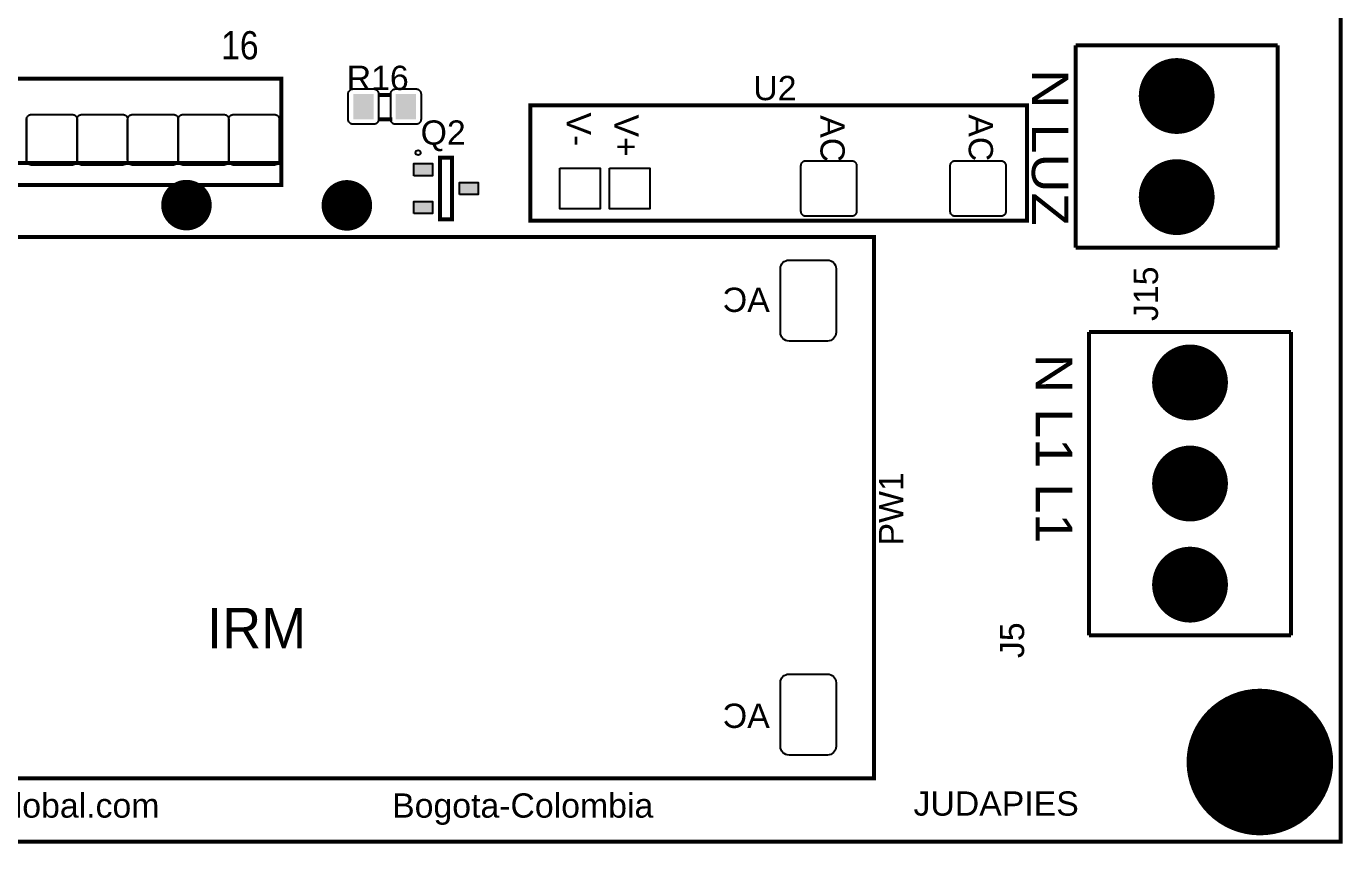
# Model space of a CAD drawing. Header units: inches. Extents: x -2.43 to 2.43, y -2.01 to 2.
# Drawn here: x -0.17 to 2.434, y -2.011 to -0.394 of the extents above; entities that cross this region are included whole.
import ezdxf

# ---------------------------------------------------------------- set-up
doc = ezdxf.new("R2010")
doc.units = ezdxf.units.IN
doc.layers.get('0').update_dxf_attribs({"linetype": 'CONTINUOUS'})

# ---------------------------------------------------------------- blocks, each defined once
blk = doc.blocks.new('RPAD')
blk.add_trace([(-0.5, -0.5), (-0.5, 0.5), (0.5, -0.5), (0.5, 0.5)])
blk = doc.blocks.new('EPAD')
at = {"const_width": 0.5}
blk.add_lwpolyline([(-0.25, 0, 1), (0.25, 0, 1)], format="xyb", close=True, dxfattribs=at)

msp = doc.modelspace()

# ---------------------------------------------------------------- linework, layer by layer
for points, const_width in [([(-2.430303, -2.006575), (2.430303, -2.006575), (2.430303, 1.998496), (-2.430303, 1.998496), (-2.430303, -2.006575)], 0.008), ([(-2.430303, -2.006575), (2.430303, -2.006575), (2.430303, 1.998496), (-2.430303, 1.998496), (-2.430303, -2.006575)], 0.008), ([(-2.430303, -2.006575), (2.430303, -2.006575), (2.430303, 1.998496), (-2.430303, 1.998496), (-2.430303, -2.006575)], 0.008), ([(1.905957, -0.431685), (2.305957, -0.431685)], 0.008), ([(1.905957, -0.831685), (1.905957, -0.431685)], 0.008), ([(1.905957, -0.431685), (2.305957, -0.431685)], 0.008), ([(1.905957, -0.831685), (1.905957, -0.431685)], 0.008), ([(1.905957, -0.431685), (2.305957, -0.431685)], 0.008), ([(1.905957, -0.831685), (1.905957, -0.431685)], 0.008), ([(2.305957, -0.831685), (2.305957, -0.431685)], 0.008), ([(2.305957, -0.831685), (2.305957, -0.431685)], 0.008), ([(2.305957, -0.831685), (2.305957, -0.431685)], 0.008), ([(-1.269358, -0.707582), (0.334642, -0.707582), (0.334642, -0.497346), (-1.269358, -0.497346), (-1.269358, -0.707582)], 0.008), ([(-1.269358, -0.707582), (0.334642, -0.707582), (0.334642, -0.497346), (-1.269358, -0.497346), (-1.269358, -0.707582)], 0.008), ([(-1.269358, -0.707582), (0.334642, -0.707582), (0.334642, -0.497346), (-1.269358, -0.497346), (-1.269358, -0.707582)], 0.008), ([(0.526004, -0.5297), (0.553004, -0.5297)], 0.008), ([(0.526004, -0.5297), (0.553004, -0.5297)], 0.008), ([(0.526004, -0.5297), (0.553004, -0.5297)], 0.008), ([(0.82713, -0.778291), (1.809697, -0.778291), (1.809697, -0.549944), (0.82713, -0.549944), (0.82713, -0.778291)], 0.008), ([(0.82713, -0.778291), (1.809697, -0.778291), (1.809697, -0.549944), (0.82713, -0.549944), (0.82713, -0.778291)], 0.008), ([(0.82713, -0.778291), (1.809697, -0.778291), (1.809697, -0.549944), (0.82713, -0.549944), (0.82713, -0.778291)], 0.008), ([(0.526004, -0.5777), (0.554004, -0.5777)], 0.008), ([(0.526004, -0.5777), (0.554004, -0.5777)], 0.008), ([(0.526004, -0.5777), (0.554004, -0.5777)], 0.008), ([(0.648421, -0.775708), (0.672043, -0.775708), (0.672043, -0.653661), (0.648421, -0.653661), (0.648421, -0.775708)], 0.007874), ([(0.648421, -0.775708), (0.672043, -0.775708), (0.672043, -0.653661), (0.648421, -0.653661), (0.648421, -0.775708)], 0.007874), ([(0.648421, -0.775708), (0.672043, -0.775708), (0.672043, -0.653661), (0.648421, -0.653661), (0.648421, -0.775708)], 0.007874), ([(-1.266602, -0.664275), (0.331823, -0.664275)], 0.008), ([(-1.266602, -0.664275), (0.331823, -0.664275)], 0.008), ([(-1.266602, -0.664275), (0.331823, -0.664275)], 0.008), ([(-0.55598, -1.881189), (1.507012, -1.881189), (1.507012, -0.810322), (-0.55598, -0.810322), (-0.55598, -1.881189)], 0.008), ([(-0.55598, -1.881189), (1.507012, -1.881189), (1.507012, -0.810322), (-0.55598, -0.810322), (-0.55598, -1.881189)], 0.008), ([(-0.55598, -1.881189), (1.507012, -1.881189), (1.507012, -0.810322), (-0.55598, -0.810322), (-0.55598, -1.881189)], 0.008), ([(1.905957, -0.831685), (2.305957, -0.831685)], 0.008), ([(1.905957, -0.831685), (2.305957, -0.831685)], 0.008), ([(1.905957, -0.831685), (2.305957, -0.831685)], 0.008), ([(1.932303, -0.998244), (2.332303, -0.998244)], 0.008), ([(1.932303, -0.998244), (1.932303, -1.598244)], 0.008), ([(1.932303, -0.998244), (2.332303, -0.998244)], 0.008), ([(1.932303, -0.998244), (1.932303, -1.598244)], 0.008), ([(1.932303, -0.998244), (2.332303, -0.998244)], 0.008), ([(1.932303, -0.998244), (1.932303, -1.598244)], 0.008), ([(2.332303, -1.598244), (2.332303, -0.998244)], 0.008), ([(2.332303, -1.598244), (2.332303, -0.998244)], 0.008), ([(2.332303, -1.598244), (2.332303, -0.998244)], 0.008), ([(1.932303, -1.598244), (2.332303, -1.598244)], 0.008), ([(1.932303, -1.598244), (2.332303, -1.598244)], 0.008), ([(1.932303, -1.598244), (2.332303, -1.598244)], 0.008)]:
    msp.add_lwpolyline(points, dxfattribs=dict(const_width=const_width))
for points in [[(0.477004, -0.5177), (0.517004, -0.5177), (0.518043, -0.517751), (0.519048, -0.517899), (0.520015, -0.518141), (0.520939, -0.518472), (0.521816, -0.518887), (0.52264, -0.519381), (0.523407, -0.519951), (0.524113, -0.520591), (0.524754, -0.521297), (0.525323, -0.522065), (0.525817, -0.522889), (0.526232, -0.523765), (0.526563, -0.524689), (0.526805, -0.525656), (0.526954, -0.526661), (0.527004, -0.5277), (0.527004, -0.5777), (0.526954, -0.57874), (0.526805, -0.579745), (0.526563, -0.580712), (0.526232, -0.581636), (0.525817, -0.582512), (0.525323, -0.583336), (0.524754, -0.584104), (0.524113, -0.58481), (0.523407, -0.58545), (0.52264, -0.586019), (0.521816, -0.586514), (0.520939, -0.586929), (0.520015, -0.587259), (0.519048, -0.587502), (0.518043, -0.58765), (0.517004, -0.5877), (0.477004, -0.5877), (0.475965, -0.58765), (0.474959, -0.587502), (0.473993, -0.587259), (0.473069, -0.586929), (0.472192, -0.586514), (0.471368, -0.586019), (0.4706, -0.58545), (0.469894, -0.58481), (0.469254, -0.584104), (0.468685, -0.583336), (0.468191, -0.582512), (0.467776, -0.581636), (0.467445, -0.580712), (0.467203, -0.579745), (0.467054, -0.57874), (0.467004, -0.5777), (0.467004, -0.5277), (0.467054, -0.526661), (0.467203, -0.525656), (0.467445, -0.524689), (0.467776, -0.523765), (0.468191, -0.522889), (0.468685, -0.522065), (0.469254, -0.521297), (0.469894, -0.520591), (0.4706, -0.519951), (0.471368, -0.519381), (0.472192, -0.518887), (0.473069, -0.518472), (0.473993, -0.518141), (0.474959, -0.517899), (0.475965, -0.517751), (0.477004, -0.5177)], [(0.561004, -0.5177), (0.601004, -0.5177), (0.602043, -0.517751), (0.603048, -0.517899), (0.604015, -0.518141), (0.604939, -0.518472), (0.605816, -0.518887), (0.60664, -0.519381), (0.607407, -0.519951), (0.608113, -0.520591), (0.608754, -0.521297), (0.609323, -0.522065), (0.609817, -0.522889), (0.610232, -0.523765), (0.610563, -0.524689), (0.610805, -0.525656), (0.610954, -0.526661), (0.611004, -0.5277), (0.611004, -0.5777), (0.610954, -0.57874), (0.610805, -0.579745), (0.610563, -0.580712), (0.610232, -0.581636), (0.609817, -0.582512), (0.609323, -0.583336), (0.608754, -0.584104), (0.608113, -0.58481), (0.607407, -0.58545), (0.60664, -0.586019), (0.605816, -0.586514), (0.604939, -0.586929), (0.604015, -0.587259), (0.603048, -0.587502), (0.602043, -0.58765), (0.601004, -0.5877), (0.561004, -0.5877), (0.559965, -0.58765), (0.558959, -0.587502), (0.557993, -0.587259), (0.557069, -0.586929), (0.556192, -0.586514), (0.555368, -0.586019), (0.5546, -0.58545), (0.553894, -0.58481), (0.553254, -0.584104), (0.552685, -0.583336), (0.552191, -0.582512), (0.551776, -0.581636), (0.551445, -0.580712), (0.551203, -0.579745), (0.551054, -0.57874), (0.551004, -0.5777), (0.551004, -0.5277), (0.551054, -0.526661), (0.551203, -0.525656), (0.551445, -0.524689), (0.551776, -0.523765), (0.552191, -0.522889), (0.552685, -0.522065), (0.553254, -0.521297), (0.553894, -0.520591), (0.5546, -0.519951), (0.555368, -0.519381), (0.556192, -0.518887), (0.557069, -0.518472), (0.557993, -0.518141), (0.558959, -0.517899), (0.559965, -0.517751), (0.561004, -0.5177)], [(-0.159358, -0.568212), (-0.079358, -0.568212), (-0.078319, -0.568263), (-0.077314, -0.568411), (-0.076347, -0.568653), (-0.075423, -0.568984), (-0.074546, -0.569398), (-0.073722, -0.569893), (-0.072955, -0.570463), (-0.072249, -0.571103), (-0.071609, -0.571809), (-0.071039, -0.572576), (-0.070545, -0.5734), (-0.07013, -0.574277), (-0.069799, -0.575201), (-0.069557, -0.576168), (-0.069409, -0.577173), (-0.069358, -0.578212), (-0.069358, -0.658212), (-0.069409, -0.659252), (-0.069557, -0.660257), (-0.069799, -0.661224), (-0.07013, -0.662148), (-0.070545, -0.663024), (-0.071039, -0.663848), (-0.071609, -0.664615), (-0.072249, -0.665322), (-0.072955, -0.665962), (-0.073722, -0.666531), (-0.074546, -0.667026), (-0.075423, -0.667441), (-0.076347, -0.667771), (-0.077314, -0.668013), (-0.078319, -0.668162), (-0.079358, -0.668212), (-0.159358, -0.668212), (-0.160398, -0.668162), (-0.161403, -0.668013), (-0.16237, -0.667771), (-0.163294, -0.667441), (-0.16417, -0.667026), (-0.164994, -0.666531), (-0.165762, -0.665962), (-0.166468, -0.665322), (-0.167108, -0.664615), (-0.167677, -0.663848), (-0.168172, -0.663024), (-0.168587, -0.662148), (-0.168917, -0.661224), (-0.169159, -0.660257), (-0.169308, -0.659252), (-0.169358, -0.658212), (-0.169358, -0.578212), (-0.169308, -0.577173), (-0.169159, -0.576168), (-0.168917, -0.575201), (-0.168587, -0.574277), (-0.168172, -0.5734), (-0.167677, -0.572576), (-0.167108, -0.571809), (-0.166468, -0.571103), (-0.165762, -0.570463), (-0.164994, -0.569893), (-0.16417, -0.569398), (-0.163294, -0.568984), (-0.16237, -0.568653), (-0.161403, -0.568411), (-0.160398, -0.568263), (-0.159358, -0.568212)], [(-0.059358, -0.568212), (0.020642, -0.568212), (0.021681, -0.568263), (0.022686, -0.568411), (0.023653, -0.568653), (0.024577, -0.568984), (0.025454, -0.569398), (0.026278, -0.569893), (0.027045, -0.570463), (0.027751, -0.571103), (0.028391, -0.571809), (0.028961, -0.572576), (0.029455, -0.5734), (0.02987, -0.574277), (0.030201, -0.575201), (0.030443, -0.576168), (0.030591, -0.577173), (0.030642, -0.578212), (0.030642, -0.658212), (0.030591, -0.659252), (0.030443, -0.660257), (0.030201, -0.661224), (0.02987, -0.662148), (0.029455, -0.663024), (0.028961, -0.663848), (0.028391, -0.664615), (0.027751, -0.665322), (0.027045, -0.665962), (0.026278, -0.666531), (0.025454, -0.667026), (0.024577, -0.667441), (0.023653, -0.667771), (0.022686, -0.668013), (0.021681, -0.668162), (0.020642, -0.668212), (-0.059358, -0.668212), (-0.060398, -0.668162), (-0.061403, -0.668013), (-0.06237, -0.667771), (-0.063294, -0.667441), (-0.06417, -0.667026), (-0.064994, -0.666531), (-0.065762, -0.665962), (-0.066468, -0.665322), (-0.067108, -0.664615), (-0.067677, -0.663848), (-0.068172, -0.663024), (-0.068587, -0.662148), (-0.068917, -0.661224), (-0.069159, -0.660257), (-0.069308, -0.659252), (-0.069358, -0.658212), (-0.069358, -0.578212), (-0.069308, -0.577173), (-0.069159, -0.576168), (-0.068917, -0.575201), (-0.068587, -0.574277), (-0.068172, -0.5734), (-0.067677, -0.572576), (-0.067108, -0.571809), (-0.066468, -0.571103), (-0.065762, -0.570463), (-0.064994, -0.569893), (-0.06417, -0.569398), (-0.063294, -0.568984), (-0.06237, -0.568653), (-0.061403, -0.568411), (-0.060398, -0.568263), (-0.059358, -0.568212)], [(0.040642, -0.568212), (0.120642, -0.568212), (0.121681, -0.568263), (0.122686, -0.568411), (0.123653, -0.568653), (0.124577, -0.568984), (0.125454, -0.569398), (0.126278, -0.569893), (0.127045, -0.570463), (0.127751, -0.571103), (0.128391, -0.571809), (0.128961, -0.572576), (0.129455, -0.5734), (0.12987, -0.574277), (0.130201, -0.575201), (0.130443, -0.576168), (0.130591, -0.577173), (0.130642, -0.578212), (0.130642, -0.658212), (0.130591, -0.659252), (0.130443, -0.660257), (0.130201, -0.661224), (0.12987, -0.662148), (0.129455, -0.663024), (0.128961, -0.663848), (0.128391, -0.664615), (0.127751, -0.665322), (0.127045, -0.665962), (0.126278, -0.666531), (0.125454, -0.667026), (0.124577, -0.667441), (0.123653, -0.667771), (0.122686, -0.668013), (0.121681, -0.668162), (0.120642, -0.668212), (0.040642, -0.668212), (0.039602, -0.668162), (0.038597, -0.668013), (0.03763, -0.667771), (0.036706, -0.667441), (0.03583, -0.667026), (0.035006, -0.666531), (0.034238, -0.665962), (0.033532, -0.665322), (0.032892, -0.664615), (0.032323, -0.663848), (0.031828, -0.663024), (0.031413, -0.662148), (0.031083, -0.661224), (0.030841, -0.660257), (0.030692, -0.659252), (0.030642, -0.658212), (0.030642, -0.578212), (0.030692, -0.577173), (0.030841, -0.576168), (0.031083, -0.575201), (0.031413, -0.574277), (0.031828, -0.5734), (0.032323, -0.572576), (0.032892, -0.571809), (0.033532, -0.571103), (0.034238, -0.570463), (0.035006, -0.569893), (0.03583, -0.569398), (0.036706, -0.568984), (0.03763, -0.568653), (0.038597, -0.568411), (0.039602, -0.568263), (0.040642, -0.568212)], [(0.140642, -0.568212), (0.220642, -0.568212), (0.221681, -0.568263), (0.222686, -0.568411), (0.223653, -0.568653), (0.224577, -0.568984), (0.225454, -0.569398), (0.226278, -0.569893), (0.227045, -0.570463), (0.227751, -0.571103), (0.228391, -0.571809), (0.228961, -0.572576), (0.229455, -0.5734), (0.22987, -0.574277), (0.230201, -0.575201), (0.230443, -0.576168), (0.230591, -0.577173), (0.230642, -0.578212), (0.230642, -0.658212), (0.230591, -0.659252), (0.230443, -0.660257), (0.230201, -0.661224), (0.22987, -0.662148), (0.229455, -0.663024), (0.228961, -0.663848), (0.228391, -0.664615), (0.227751, -0.665322), (0.227045, -0.665962), (0.226278, -0.666531), (0.225454, -0.667026), (0.224577, -0.667441), (0.223653, -0.667771), (0.222686, -0.668013), (0.221681, -0.668162), (0.220642, -0.668212), (0.140642, -0.668212), (0.139602, -0.668162), (0.138597, -0.668013), (0.13763, -0.667771), (0.136706, -0.667441), (0.13583, -0.667026), (0.135006, -0.666531), (0.134238, -0.665962), (0.133532, -0.665322), (0.132892, -0.664615), (0.132323, -0.663848), (0.131828, -0.663024), (0.131413, -0.662148), (0.131083, -0.661224), (0.130841, -0.660257), (0.130692, -0.659252), (0.130642, -0.658212), (0.130642, -0.578212), (0.130692, -0.577173), (0.130841, -0.576168), (0.131083, -0.575201), (0.131413, -0.574277), (0.131828, -0.5734), (0.132323, -0.572576), (0.132892, -0.571809), (0.133532, -0.571103), (0.134238, -0.570463), (0.135006, -0.569893), (0.13583, -0.569398), (0.136706, -0.568984), (0.13763, -0.568653), (0.138597, -0.568411), (0.139602, -0.568263), (0.140642, -0.568212)], [(0.240642, -0.568212), (0.320642, -0.568212), (0.321681, -0.568263), (0.322686, -0.568411), (0.323653, -0.568653), (0.324577, -0.568984), (0.325454, -0.569398), (0.326278, -0.569893), (0.327045, -0.570463), (0.327751, -0.571103), (0.328391, -0.571809), (0.328961, -0.572576), (0.329455, -0.5734), (0.32987, -0.574277), (0.330201, -0.575201), (0.330443, -0.576168), (0.330591, -0.577173), (0.330642, -0.578212), (0.330642, -0.658212), (0.330591, -0.659252), (0.330443, -0.660257), (0.330201, -0.661224), (0.32987, -0.662148), (0.329455, -0.663024), (0.328961, -0.663848), (0.328391, -0.664615), (0.327751, -0.665322), (0.327045, -0.665962), (0.326278, -0.666531), (0.325454, -0.667026), (0.324577, -0.667441), (0.323653, -0.667771), (0.322686, -0.668013), (0.321681, -0.668162), (0.320642, -0.668212), (0.240642, -0.668212), (0.239602, -0.668162), (0.238597, -0.668013), (0.23763, -0.667771), (0.236706, -0.667441), (0.23583, -0.667026), (0.235006, -0.666531), (0.234238, -0.665962), (0.233532, -0.665322), (0.232892, -0.664615), (0.232323, -0.663848), (0.231828, -0.663024), (0.231413, -0.662148), (0.231083, -0.661224), (0.230841, -0.660257), (0.230692, -0.659252), (0.230642, -0.658212), (0.230642, -0.578212), (0.230692, -0.577173), (0.230841, -0.576168), (0.231083, -0.575201), (0.231413, -0.574277), (0.231828, -0.5734), (0.232323, -0.572576), (0.232892, -0.571809), (0.233532, -0.571103), (0.234238, -0.570463), (0.235006, -0.569893), (0.23583, -0.569398), (0.236706, -0.568984), (0.23763, -0.568653), (0.238597, -0.568411), (0.239602, -0.568263), (0.240642, -0.568212)], [(0.596457, -0.689283), (0.596457, -0.665283), (0.633457, -0.665283), (0.633457, -0.689283), (0.596457, -0.689283)], [(0.885555, -0.674685), (0.965555, -0.674685), (0.965555, -0.754685), (0.885555, -0.754685), (0.885555, -0.674685)], [(0.98398, -0.674685), (1.06398, -0.674685), (1.06398, -0.754685), (0.98398, -0.754685), (0.98398, -0.674685)], [(1.372681, -0.659685), (1.462681, -0.659685), (1.46372, -0.659735), (1.464726, -0.659883), (1.465693, -0.660126), (1.466617, -0.660456), (1.467493, -0.660871), (1.468317, -0.661366), (1.469085, -0.661935), (1.469791, -0.662575), (1.470431, -0.663281), (1.471, -0.664049), (1.471494, -0.664873), (1.471909, -0.665749), (1.47224, -0.666673), (1.472482, -0.66764), (1.472631, -0.668645), (1.472681, -0.669685), (1.472681, -0.759685), (1.472631, -0.760724), (1.472482, -0.761729), (1.47224, -0.762696), (1.471909, -0.76362), (1.471494, -0.764496), (1.471, -0.76532), (1.470431, -0.766088), (1.469791, -0.766794), (1.469085, -0.767434), (1.468317, -0.768004), (1.467493, -0.768498), (1.466617, -0.768913), (1.465693, -0.769244), (1.464726, -0.769486), (1.46372, -0.769634), (1.462681, -0.769685), (1.372681, -0.769685), (1.371642, -0.769634), (1.370637, -0.769486), (1.36967, -0.769244), (1.368746, -0.768913), (1.367869, -0.768498), (1.367045, -0.768004), (1.366278, -0.767434), (1.365572, -0.766794), (1.364931, -0.766088), (1.364362, -0.76532), (1.363868, -0.764496), (1.363453, -0.76362), (1.363122, -0.762696), (1.36288, -0.761729), (1.362731, -0.760724), (1.362681, -0.759685), (1.362681, -0.669685), (1.362731, -0.668645), (1.36288, -0.66764), (1.363122, -0.666673), (1.363453, -0.665749), (1.363868, -0.664873), (1.364362, -0.664049), (1.364931, -0.663281), (1.365572, -0.662575), (1.366278, -0.661935), (1.367045, -0.661366), (1.367869, -0.660871), (1.368746, -0.660456), (1.36967, -0.660126), (1.370637, -0.659883), (1.371642, -0.659735), (1.372681, -0.659685)], [(1.667957, -0.659685), (1.757957, -0.659685), (1.758996, -0.659735), (1.760001, -0.659883), (1.760968, -0.660126), (1.761892, -0.660456), (1.762769, -0.660871), (1.763593, -0.661366), (1.76436, -0.661935), (1.765066, -0.662575), (1.765706, -0.663281), (1.766276, -0.664049), (1.76677, -0.664873), (1.767185, -0.665749), (1.767516, -0.666673), (1.767758, -0.66764), (1.767906, -0.668645), (1.767957, -0.669685), (1.767957, -0.759685), (1.767906, -0.760724), (1.767758, -0.761729), (1.767516, -0.762696), (1.767185, -0.76362), (1.76677, -0.764496), (1.766276, -0.76532), (1.765706, -0.766088), (1.765066, -0.766794), (1.76436, -0.767434), (1.763593, -0.768004), (1.762769, -0.768498), (1.761892, -0.768913), (1.760968, -0.769244), (1.760001, -0.769486), (1.758996, -0.769634), (1.757957, -0.769685), (1.667957, -0.769685), (1.666917, -0.769634), (1.665912, -0.769486), (1.664945, -0.769244), (1.664021, -0.768913), (1.663145, -0.768498), (1.662321, -0.768004), (1.661553, -0.767434), (1.660847, -0.766794), (1.660207, -0.766088), (1.659638, -0.76532), (1.659143, -0.764496), (1.658728, -0.76362), (1.658398, -0.762696), (1.658156, -0.761729), (1.658007, -0.760724), (1.657957, -0.759685), (1.657957, -0.669685), (1.658007, -0.668645), (1.658156, -0.66764), (1.658398, -0.666673), (1.658728, -0.665749), (1.659143, -0.664873), (1.659638, -0.664049), (1.660207, -0.663281), (1.660847, -0.662575), (1.661553, -0.661935), (1.662321, -0.661366), (1.663145, -0.660871), (1.664021, -0.660456), (1.664945, -0.660126), (1.665912, -0.659883), (1.666917, -0.659735), (1.667957, -0.659685)], [(0.687008, -0.726685), (0.687008, -0.702685), (0.724008, -0.702685), (0.724008, -0.726685), (0.687008, -0.726685)], [(0.596457, -0.764086), (0.596457, -0.740086), (0.633457, -0.740086), (0.633457, -0.764086), (0.596457, -0.764086)], [(1.339091, -0.856307), (1.415091, -0.856307), (1.418567, -0.856645), (1.421781, -0.857618), (1.424672, -0.859164), (1.427176, -0.861221), (1.429233, -0.863726), (1.430779, -0.866617), (1.431752, -0.869831), (1.432091, -0.873307), (1.432091, -0.999307), (1.431752, -1.002783), (1.430779, -1.005997), (1.429233, -1.008888), (1.427176, -1.011393), (1.424672, -1.013449), (1.421781, -1.014995), (1.418567, -1.015969), (1.415091, -1.016307), (1.339091, -1.016307), (1.335615, -1.015969), (1.3324, -1.014995), (1.329509, -1.013449), (1.327005, -1.011393), (1.324948, -1.008888), (1.323402, -1.005997), (1.322429, -1.002783), (1.322091, -0.999307), (1.322091, -0.873307), (1.322429, -0.869831), (1.323402, -0.866617), (1.324948, -0.863726), (1.327005, -0.861221), (1.329509, -0.859164), (1.3324, -0.857618), (1.335615, -0.856645), (1.339091, -0.856307)], [(1.339091, -1.675204), (1.415091, -1.675204), (1.418567, -1.675543), (1.421781, -1.676516), (1.424672, -1.678062), (1.427176, -1.680119), (1.429233, -1.682623), (1.430779, -1.685514), (1.431752, -1.688728), (1.432091, -1.692204), (1.432091, -1.818204), (1.431752, -1.82168), (1.430779, -1.824894), (1.429233, -1.827785), (1.427176, -1.83029), (1.424672, -1.832347), (1.421781, -1.833893), (1.418567, -1.834866), (1.415091, -1.835204), (1.339091, -1.835204), (1.335615, -1.834866), (1.3324, -1.833893), (1.329509, -1.832347), (1.327005, -1.83029), (1.324948, -1.827785), (1.323402, -1.824894), (1.322429, -1.82168), (1.322091, -1.818204), (1.322091, -1.692204), (1.322429, -1.688728), (1.323402, -1.685514), (1.324948, -1.682623), (1.327005, -1.680119), (1.329509, -1.678062), (1.3324, -1.676516), (1.335615, -1.675543), (1.339091, -1.675204)]]:
    msp.add_lwpolyline(points, close=True)
msp.add_lwpolyline([(-0.17013, -0.574277), (-0.169799, -0.575201), (-0.169557, -0.576168), (-0.169409, -0.577173), (-0.169358, -0.578212), (-0.169358, -0.658212), (-0.169409, -0.659252), (-0.169557, -0.660257), (-0.169799, -0.661224), (-0.17013, -0.662148)])
msp.add_circle((0.605114, -0.643819), 0.004921)
msp.add_circle((0.605114, -0.643819), 0.004921)
msp.add_circle((0.605114, -0.643819), 0.004921)

# ---------------------------------------------------------------- block references
for name, p, xscale, yscale in [('EPAD', (2.105957, -0.531685), 0.15, 0.15), ('RPAD', (0.497004, -0.5527), 0.04, 0.05), ('RPAD', (0.581004, -0.5527), 0.04, 0.05), ('EPAD', (2.105957, -0.731685), 0.15, 0.15), ('EPAD', (0.146959, -0.747493), 0.1, 0.1), ('EPAD', (0.464285, -0.748013), 0.1, 0.1), ('EPAD', (2.132303, -1.098244), 0.15, 0.15), ('EPAD', (2.132303, -1.298244), 0.15, 0.15), ('EPAD', (2.132303, -1.498244), 0.15, 0.15), ('EPAD', (2.270484, -1.849094), 0.29, 0.29)]:
    msp.add_blockref(name, p, dxfattribs=dict(xscale=xscale, yscale=yscale))
at = {"xscale": 0.024, "yscale": 0.037, "rotation": 90}
for p in [(0.614957, -0.677283), (0.705508, -0.714685), (0.614957, -0.752086)]:
    msp.add_blockref('RPAD', p, dxfattribs=at)

# ---------------------------------------------------------------- texts
for s, height, width, p in [('16', 0.056, 0.892857, (0.215366, -0.459339)), ('16', 0.056, 0.892857, (0.215366, -0.459339)), ('16', 0.056, 0.892857, (0.215366, -0.459339)), ('R16', 0.048, 1.041667, (0.464004, -0.5197)), ('R16', 0.048, 1.041667, (0.464004, -0.5197)), ('R16', 0.048, 1.041667, (0.464004, -0.5197)), ('U2', 0.048, 1.041667, (1.268413, -0.539944)), ('U2', 0.048, 1.041667, (1.268413, -0.539944)), ('U2', 0.048, 1.041667, (1.268413, -0.539944)), ('Q2', 0.048, 1.041667, (0.610232, -0.627976)), ('Q2', 0.048, 1.041667, (0.610232, -0.627976)), ('Q2', 0.048, 1.041667, (0.610232, -0.627976)), ('www.jpinglobal.com', 0.048, 1.041667, (-0.497366, -1.959102)), ('www.jpinglobal.com', 0.048, 1.041667, (-0.497366, -1.959102)), ('www.jpinglobal.com', 0.048, 1.041667, (-0.497366, -1.959102)), ('Bogota-Colombia', 0.048, 1.041667, (0.553815, -1.959102)), ('Bogota-Colombia', 0.048, 1.041667, (0.553815, -1.959102)), ('Bogota-Colombia', 0.048, 1.041667, (0.553815, -1.959102)), ('JUDAPIES', 0.048, 1.041667, (1.585311, -1.955165)), ('JUDAPIES', 0.048, 1.041667, (1.585311, -1.955165)), ('JUDAPIES', 0.048, 1.041667, (1.585311, -1.955165))]:
    msp.add_text(s, height=height, dxfattribs=dict(width=width)).set_placement(p)
for s, height, rotation, width, p in [('N LUZ', 0.072, -90, 1.111111, (1.819406, -0.479016)), ('N LUZ', 0.072, -90, 1.111111, (1.819406, -0.479016)), ('N LUZ', 0.072, -90, 1.111111, (1.819406, -0.479016)), ('V-', 0.048, -90, 1.041667, (0.898996, -0.564275)), ('V-', 0.048, -90, 1.041667, (0.898996, -0.564275)), ('V-', 0.048, -90, 1.041667, (0.898996, -0.564275)), ('V+', 0.048, -90, 1.041667, (0.993484, -0.568212)), ('V+', 0.048, -90, 1.041667, (0.993484, -0.568212)), ('V+', 0.048, -90, 1.041667, (0.993484, -0.568212)), ('AC', 0.048, -90, 1.041667, (1.401185, -0.569708)), ('AC', 0.048, -90, 1.041667, (1.401185, -0.569708)), ('AC', 0.048, -90, 1.041667, (1.401185, -0.569708)), ('AC', 0.048, -90, 1.041667, (1.694461, -0.567834)), ('AC', 0.048, -90, 1.041667, (1.694461, -0.567834)), ('AC', 0.048, -90, 1.041667, (1.694461, -0.567834)), ('J15', 0.048, 90, 1.041667, (2.068957, -0.976685)), ('J15', 0.048, 90, 1.041667, (2.068957, -0.976685)), ('J15', 0.048, 90, 1.041667, (2.068957, -0.976685)), ('N L1 L1', 0.072, -90, 1.111111, (1.82728, -1.042008)), ('N L1 L1', 0.072, -90, 1.111111, (1.82728, -1.042008)), ('N L1 L1', 0.072, -90, 1.111111, (1.82728, -1.042008)), ('PW1', 0.048, 90, 1.041667, (1.565012, -1.420756)), ('PW1', 0.048, 90, 1.041667, (1.565012, -1.420756)), ('PW1', 0.048, 90, 1.041667, (1.565012, -1.420756)), ('J5', 0.048, 90, 1.041667, (1.804193, -1.643519)), ('J5', 0.048, 90, 1.041667, (1.804193, -1.643519)), ('J5', 0.048, 90, 1.041667, (1.804193, -1.643519))]:
    msp.add_text(s, height=height, rotation=rotation, dxfattribs=dict(width=width)).set_placement(p)
at = {"text_generation_flag": 2, "width": 1.041667}
for p in [(1.301004, -0.958819), (1.301004, -0.958819), (1.301004, -0.958819), (1.301004, -1.781653), (1.301004, -1.781653), (1.301004, -1.781653)]:
    msp.add_text('AC', height=0.048, dxfattribs=at).set_placement(p)
msp.add_text('IRM', height=0.08).set_placement((0.187807, -1.624134))
msp.add_text('IRM', height=0.08).set_placement((0.187807, -1.624134))
msp.add_text('IRM', height=0.08).set_placement((0.187807, -1.624134))

doc.saveas('drawing.dxf')
